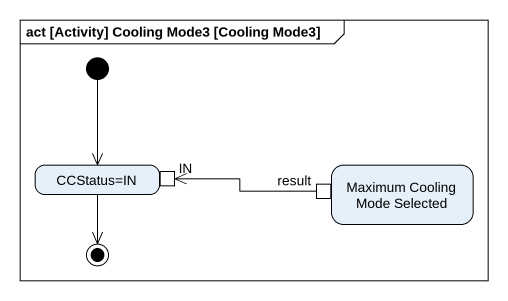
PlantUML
@startuml
mainframe act [Activity] Cooling Mode3 [Cooling Mode3]
hide empty description
state "CCStatus=IN" as CCStatus_IN {
  state IN <<inputPin>>
}
state "Maximum Cooling Mode Selected" as Maximum_Cooling_Mode {
  state result <<outputPin>>
}
[*] --> CCStatus_IN
result -left-> IN
CCStatus_IN --> [*]
@enduml
